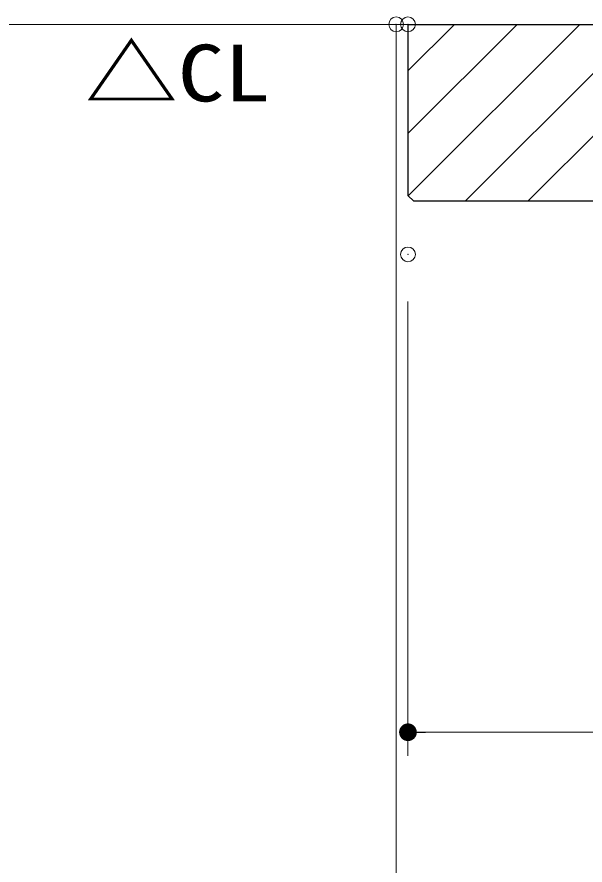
# Model space of a CAD drawing. Units: millimetres, scale not verified. Extents: x -1306 to 1306, y -607 to 607.
# Drawn here: x -631.9 to -535.6, y 318.9 to 462.7 of the extents above; entities that cross this region are included whole.
import ezdxf
from ezdxf.enums import TextEntityAlignment as Align

# ---------------------------------------------------------------- set-up
doc = ezdxf.new("R2010")
doc.units = ezdxf.units.MM
doc.header["$LTSCALE"] = 5
doc.header["$PDMODE"] = 32
doc.header["$PDSIZE"] = 2.5
for name, color, linetype, lineweight in [('0-1_線(黄)', 2, 'Continuous', 15), ('0-D_線(白)', 7, 'Continuous', 30), ('1-0_線(水)', 4, 'Continuous', 9), ('1-1_寸法線', 3, 'Continuous', 13), ('1-2_ハッチング', 6, 'Continuous', 9), ('1-4_DEFPOINTS', 7, 'Continuous', 5), ('1-5_0', 3, 'Continuous', 25)]:
    doc.layers.add(name, color=color, linetype=linetype, lineweight=lineweight)
doc.styles.add('ＭＳ ゴシック', font='')
doc.styles.get('ＭＳ ゴシック').set_extended_font_data('MS Gothic')

# ---------------------------------------------------------------- blocks, each defined once
blk = doc.blocks.new('_DOT')
at = {"layer": '1-5_0'}
blk.add_line((-2.5, 0), (-5, 0), dxfattribs=at)
for points in [[(0, 0), (-0.773, 2.378), (-0.468, 2.456)], [(0, 0), (-0.468, 2.456), (-0.157, 2.495)], [(0, 0), (-0.157, 2.495), (0.157, 2.495)], [(0, 0), (0.157, 2.495), (0.468, 2.456)], [(0, 0), (0.468, 2.456), (0.773, 2.378)], [(0, 0), (-2.5, 0), (-2.48, 0.313)], [(0, 0), (-2.48, -0.313), (-2.5, 0)], [(0, 0), (-2.48, 0.313), (-2.421, 0.622)], [(0, 0), (-2.421, -0.622), (-2.48, -0.313)], [(0, 0), (-2.421, 0.622), (-2.324, 0.92)], [(0, 0), (-2.324, -0.92), (-2.421, -0.622)], [(0, 0), (-2.324, 0.92), (-2.191, 1.204)], [(0, 0), (-2.191, -1.204), (-2.324, -0.92)], [(0, 0), (-2.191, 1.204), (-2.023, 1.469)], [(0, 0), (-2.023, -1.469), (-2.191, -1.204)], [(0, 0), (-2.023, 1.469), (-1.822, 1.711)], [(0, 0), (-1.822, -1.711), (-2.023, -1.469)], [(0, 0), (-1.822, 1.711), (-1.594, 1.926)], [(0, 0), (-1.594, -1.926), (-1.822, -1.711)], [(0, 0), (-1.594, 1.926), (-1.34, 2.111)], [(0, 0), (-1.34, -2.111), (-1.594, -1.926)], [(0, 0), (-1.34, 2.111), (-1.064, 2.262)], [(0, 0), (-1.064, -2.262), (-1.34, -2.111)], [(0, 0), (-1.064, 2.262), (-0.773, 2.378)], [(0, 0), (-0.773, -2.378), (-1.064, -2.262)], [(0, 0), (-0.468, -2.456), (-0.773, -2.378)], [(0, 0), (-0.157, -2.495), (-0.468, -2.456)], [(0, 0), (0.157, -2.495), (-0.157, -2.495)], [(0, 0), (0.773, 2.378), (1.064, 2.262)], [(0, 0), (1.064, 2.262), (1.34, 2.111)], [(0, 0), (1.34, 2.111), (1.594, 1.926)], [(0, 0), (1.594, 1.926), (1.822, 1.711)], [(0, 0), (1.822, 1.711), (2.023, 1.469)], [(0, 0), (2.023, 1.469), (2.191, 1.204)], [(0, 0), (2.191, 1.204), (2.324, 0.92)], [(0, 0), (2.324, 0.92), (2.421, 0.622)], [(0, 0), (2.421, 0.622), (2.48, 0.313)], [(0, 0), (2.48, 0.313), (2.5, 0)], [(0, 0), (0.468, -2.456), (0.157, -2.495)], [(0, 0), (0.773, -2.378), (0.468, -2.456)], [(0, 0), (1.064, -2.262), (0.773, -2.378)], [(0, 0), (1.34, -2.111), (1.064, -2.262)], [(0, 0), (1.594, -1.926), (1.34, -2.111)], [(0, 0), (1.822, -1.711), (1.594, -1.926)], [(0, 0), (2.023, -1.469), (1.822, -1.711)], [(0, 0), (2.191, -1.204), (2.023, -1.469)], [(0, 0), (2.324, -0.92), (2.191, -1.204)], [(0, 0), (2.421, -0.622), (2.324, -0.92)], [(0, 0), (2.48, -0.313), (2.421, -0.622)], [(0, 0), (2.5, 0), (2.48, -0.313)]]:
    blk.add_solid(points, dxfattribs=at)

msp = doc.modelspace()

# ---------------------------------------------------------------- linework, layer by layer
at = {"layer": '0-1_線(黄)'}
msp.add_line((-1231.959, 461.448), (-289.827, 461.448), dxfattribs=at)
at = {"layer": '0-D_線(白)'}
for p, q in [((-565.627, 461.448), (-565.627, 432.448)), ((-565.627, 461.448), (-414.627, 461.448)), ((-565.627, 432.448), (-564.627, 431.448)), ((-455.127, 431.448), (-564.627, 431.448))]:
    msp.add_line(p, q, dxfattribs=at)
at = {"layer": '1-0_線(水)'}
msp.add_line((-567.627, 461.448), (-567.627, 211.637), dxfattribs=at)
at = {"layer": '1-1_寸法線'}
for p, q in [((-565.627, 414.448), (-565.627, 337.448)), ((-562.627, 341.448), (-467.627, 341.448))]:
    msp.add_line(p, q, dxfattribs=at)
at = {"layer": '1-2_ハッチング'}
for p, q in [((-565.627, 453.563), (-557.743, 461.448)), ((-565.627, 442.957), (-547.136, 461.448)), ((-565.578, 432.399), (-536.529, 461.448)), ((-555.923, 431.448), (-525.923, 461.448)), ((-545.316, 431.448), (-515.316, 461.448))]:
    msp.add_line(p, q, dxfattribs=at)
at = {"layer": '1-4_DEFPOINTS'}
for p in [(-567.627, 461.448), (-565.627, 461.448), (-565.627, 422.448)]:
    msp.add_point(p, dxfattribs=at)

# ---------------------------------------------------------------- block references
at = {"layer": '1-1_寸法線', "xscale": 0.6, "yscale": 0.6, "rotation": 180}
msp.add_blockref('_DOT', (-565.627, 341.448), dxfattribs=at)

# ---------------------------------------------------------------- texts
at = {"layer": '0-1_線(黄)', "style": 'ＭＳ ゴシック', "width": 1.2}
msp.add_text('△CL', height=9.621, dxfattribs=at).set_placement((-620.376, 445.496), align=Align.BOTTOM_LEFT)

doc.saveas('drawing.dxf')
